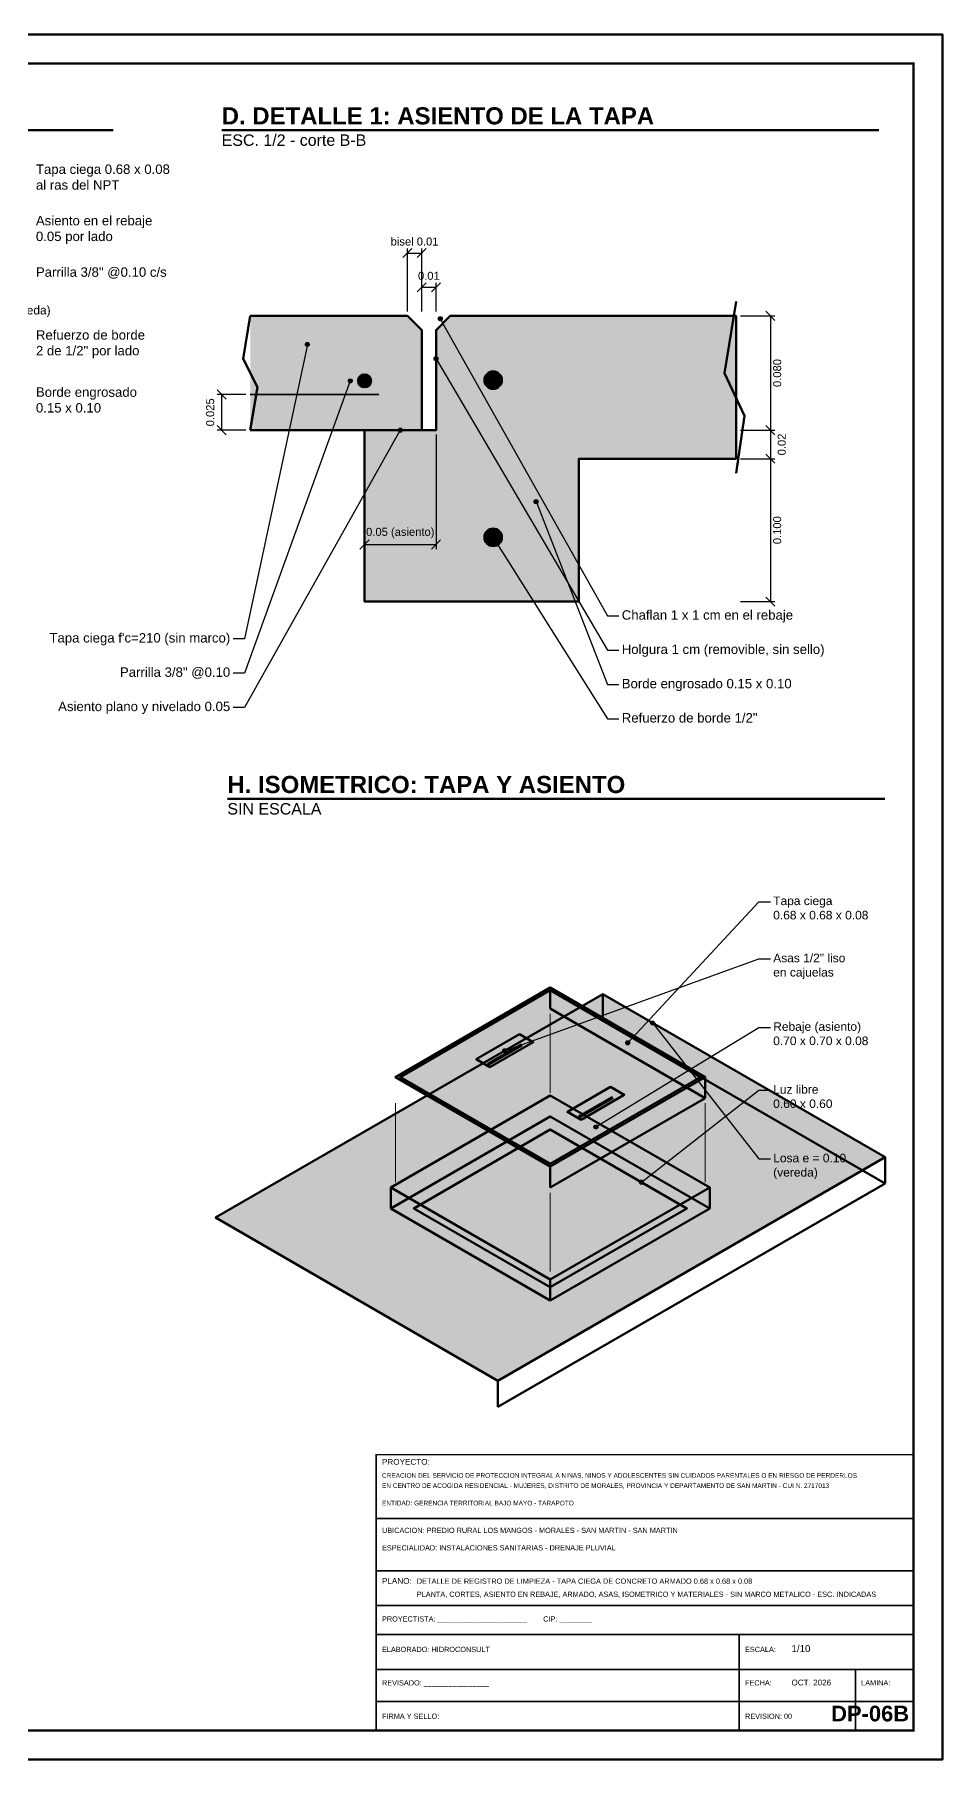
# Model space of a CAD drawing. Header units: metres. Extents: x -573 to 467, y -35 to 119.
# Drawn here: x 223.55 to 226.68, y 0 to 5.94 of the extents above; entities that cross this region are included whole.
import ezdxf
from ezdxf.enums import TextEntityAlignment as Align

# ---------------------------------------------------------------- set-up
doc = ezdxf.new("R2010")
doc.units = ezdxf.units.M
doc.header["$LTSCALE"] = 0.25
doc.linetypes.add('CENTER', pattern=[5.08, 3.175, -0.635, 0.635, -0.635])
for name, color, linetype, lineweight in [('ACERO', 1, 'CONTINUOUS', 35), ('ACERO_LISO', 30, 'Continuous', 40), ('CONCRETO', 250, 'CONTINUOUS', 50), ('CONCRETO_ACHURADO', 253, 'Continuous', 13), ('COTAS', 94, 'CONTINUOUS', 18), ('EJES', 1, 'CENTER', 18), ('MARCO', 7, 'CONTINUOUS', 50), ('NOTAS_LLAMADA', 30, 'Continuous', 25), ('ROTULO', 7, 'CONTINUOUS', 35), ('TAPA', 8, 'Continuous', 50), ('TEXTO', 7, 'Continuous', 25), ('TITULOS', 160, 'CONTINUOUS', 35)]:
    doc.layers.add(name, color=color, linetype=linetype, lineweight=lineweight)
doc.layers.add('ROTULO-TEXTO', color=7, linetype='CONTINUOUS')
doc.styles.add('ARIAL', font='arial.ttf')
doc.styles.add('ARIALB', font='arialbd.ttf')
doc.styles.get("Standard").update_dxf_attribs({"font": 'arial.ttf'})
doc.styles.add('TITULOS', font='arialbd.ttf')

# ---------------------------------------------------------------- blocks, each defined once
blk = doc.blocks.new('_OBLIQUE0')
at = {"color": 0, "linetype": 'BYBLOCK'}
blk.add_line((-0.5, -0.5), (0.5, 0.5), dxfattribs=at)

msp = doc.modelspace()

# ---------------------------------------------------------------- hatches: boundary and pattern name
at = {"layer": 'ACERO'}
h = msp.add_hatch(color=1, dxfattribs=at)
edge = h.paths.add_edge_path()
edge.add_arc((224.69, 4.7473), 0.0234, 0, 360)
h = msp.add_hatch(color=1, dxfattribs=at)
edge = h.paths.add_edge_path()
edge.add_arc((225.1328, 4.7497), 0.0312, 0, 360)
h = msp.add_hatch(color=1, dxfattribs=at)
edge = h.paths.add_edge_path()
edge.add_arc((225.1328, 4.2085), 0.0312, 0, 360)
at = {"layer": 'CONCRETO_ACHURADO'}
for color, points in [(253, [(224.2964, 4.5775), (224.8868, 4.5775), (224.8868, 4.9219), (224.8376, 4.9711), (224.2964, 4.9711)]), (254, [(224.9852, 4.9711), (225.9692, 4.9711), (225.9692, 4.4791), (225.428, 4.4791), (225.428, 3.9871), (224.69, 3.9871), (224.69, 4.5775), (224.936, 4.5775), (224.936, 4.9219)]), (254, [(225.1493, 1.3045), (226.4821, 2.074), (225.5099, 2.6353), (224.1771, 1.8658)]), (253, [(225.3296, 2.0423), (225.8627, 2.3501), (225.3296, 2.6579), (224.7965, 2.3501)]), (252, [(225.3296, 1.6531), (225.8784, 1.9699), (225.3296, 2.2868), (224.7808, 1.9699)])]:
    msp.add_hatch(color=color, dxfattribs=at).paths.add_polyline_path(points)
at = {"layer": 'NOTAS_LLAMADA'}
h = msp.add_hatch(color=30, dxfattribs=at)
edge = h.paths.add_edge_path()
edge.add_arc((224.9508, 4.9613), 0.00689, 0, 360)
h = msp.add_hatch(color=30, dxfattribs=at)
edge = h.paths.add_edge_path()
edge.add_arc((224.4932, 4.8727), 0.00689, 0, 360)
h = msp.add_hatch(color=30, dxfattribs=at)
edge = h.paths.add_edge_path()
edge.add_arc((224.936, 4.8235), 0.00689, 0, 360)
h = msp.add_hatch(color=30, dxfattribs=at)
edge = h.paths.add_edge_path()
edge.add_arc((224.6408, 4.7473), 0.00689, 0, 360)
h = msp.add_hatch(color=30, dxfattribs=at)
edge = h.paths.add_edge_path()
edge.add_arc((224.813, 4.5775), 0.00689, 0, 360)
h = msp.add_hatch(color=30, dxfattribs=at)
edge = h.paths.add_edge_path()
edge.add_arc((225.2804, 4.3315), 0.00689, 0, 360)
h = msp.add_hatch(color=30, dxfattribs=at)
edge = h.paths.add_edge_path()
edge.add_arc((225.1328, 4.2085), 0.00689, 0, 360)
h = msp.add_hatch(color=30, dxfattribs=at)
edge = h.paths.add_edge_path()
edge.add_arc((225.6824, 2.5357), 0.00689, 0, 360)
h = msp.add_hatch(color=30, dxfattribs=at)
edge = h.paths.add_edge_path()
edge.add_arc((225.1728, 2.4407), 0.00689, 0, 360)
h = msp.add_hatch(color=30, dxfattribs=at)
edge = h.paths.add_edge_path()
edge.add_arc((225.5962, 2.4678), 0.00689, 0, 360)
h = msp.add_hatch(color=30, dxfattribs=at)
edge = h.paths.add_edge_path()
edge.add_arc((225.4864, 2.1781), 0.00689, 0, 360)
h = msp.add_hatch(color=30, dxfattribs=at)
edge = h.paths.add_edge_path()
edge.add_arc((225.6432, 1.988), 0.00689, 0, 360)

# ---------------------------------------------------------------- linework, layer by layer
at = {"color": 94}
for p, q in [((224.8376, 4.9859), (224.8376, 5.2033)), ((224.8376, 5.1876), (224.8868, 5.1876)), ((224.8868, 4.9859), (224.8868, 5.2033)), ((224.8868, 4.9859), (224.8868, 5.0853)), ((224.8868, 5.0695), (224.936, 5.0695)), ((224.936, 4.9859), (224.936, 5.0853)), ((225.984, 4.9711), (226.103, 4.9711)), ((226.0873, 4.9711), (226.0873, 4.5775)), ((224.2816, 4.7005), (224.1823, 4.7005)), ((224.198, 4.5775), (224.198, 4.7005)), ((224.2816, 4.5775), (224.1823, 4.5775)), ((225.984, 4.5775), (226.103, 4.5775)), ((225.984, 4.5775), (226.103, 4.5775)), ((226.0873, 4.5775), (226.0873, 4.4791)), ((224.69, 4.5628), (224.69, 4.1682)), ((224.936, 4.5628), (224.936, 4.1682)), ((225.984, 4.4791), (226.103, 4.4791)), ((225.984, 4.4791), (226.103, 4.4791)), ((226.0873, 4.4791), (226.0873, 3.9871)), ((224.69, 4.1839), (224.936, 4.1839)), ((225.984, 3.9871), (226.103, 3.9871))]:
    msp.add_line(p, q, dxfattribs=at)
at = {"layer": 'ACERO'}
msp.add_line((224.2964, 4.7005), (224.7392, 4.7005), dxfattribs=at)
for centre, radius in [((224.69, 4.7473), 0.0234), ((225.1328, 4.7497), 0.0312), ((225.1328, 4.2085), 0.0312)]:
    msp.add_circle(centre, radius, dxfattribs=at)
at = {"layer": 'ACERO_LISO', "const_width": 0.0118}
for points in [[(225.114, 2.3931), (225.2316, 2.461)], [(225.4276, 2.2121), (225.5452, 2.28)]]:
    msp.add_lwpolyline(points, dxfattribs=at)
at = {"layer": 'CONCRETO'}
for p, q in [((225.5099, 2.6353), (225.5099, 2.5448)), ((226.4821, 1.9835), (225.5099, 2.5448)), ((226.4821, 2.074), (226.4821, 1.9835)), ((224.7808, 1.9699), (224.7808, 1.8975)), ((225.1493, 1.214), (226.4821, 1.9835)), ((225.8784, 1.9699), (225.8784, 1.8975)), ((225.3296, 1.6531), (225.3296, 1.5806)), ((225.1493, 1.3045), (225.1493, 1.214))]:
    msp.add_line(p, q, dxfattribs=at)
msp.add_lwpolyline([(225.9692, 5.0203), (225.9298, 4.7743), (225.9987, 4.6267), (225.9692, 4.4299)], dxfattribs=at)
for points in [[(224.9852, 4.9711), (225.9692, 4.9711), (225.9692, 4.4791), (225.428, 4.4791), (225.428, 3.9871), (224.69, 3.9871), (224.69, 4.5775), (224.936, 4.5775), (224.936, 4.9219)], [(225.1493, 1.3045), (226.4821, 2.074), (225.5099, 2.6353), (224.1771, 1.8658)], [(225.1218, 2.3841), (225.2708, 2.4701), (225.2238, 2.4972), (225.0748, 2.4112)], [(225.3296, 1.6531), (225.8784, 1.9699), (225.3296, 2.2868), (224.7808, 1.9699)], [(225.4354, 2.203), (225.5844, 2.289), (225.5374, 2.3162), (225.3884, 2.2302)], [(225.3296, 1.5806), (225.8784, 1.8975), (225.3296, 2.2143), (224.7808, 1.8975)], [(225.3296, 1.6259), (225.8, 1.8975), (225.3296, 2.1691), (224.8592, 1.8975)]]:
    msp.add_lwpolyline(points, close=True, dxfattribs=at)
at = {"layer": 'Defpoints'}
for p in [(224.8376, 5.1876), (224.8868, 5.0695), (224.8376, 4.9711), (224.8868, 4.9711), (224.8868, 4.9711), (224.936, 4.9711), (225.9692, 4.9711), (226.0873, 4.9711), (224.2964, 4.7005), (224.198, 4.5775), (224.2964, 4.5775), (224.69, 4.5775), (224.936, 4.5775), (225.9692, 4.5775), (225.9692, 4.5775), (226.0873, 4.5775), (225.9692, 4.4791), (225.9692, 4.4791), (226.0873, 4.4791), (224.69, 4.1839), (225.9692, 3.9871)]:
    msp.add_point(p, dxfattribs=at)
at = {"layer": 'EJES'}
for p, q in [((225.3296, 2.5674), (225.3296, 2.2958)), ((224.7965, 2.2596), (224.7965, 1.988)), ((225.8627, 2.2596), (225.8627, 1.988)), ((225.3296, 1.9518), (225.3296, 1.6802))]:
    msp.add_line(p, q, dxfattribs=at)
at = {"layer": 'MARCO'}
msp.add_lwpolyline([(218.27, 0), (226.68, 0), (226.68, 5.94), (218.27, 5.94)], close=True, dxfattribs=at)
at = {"layer": 'MARCO', "const_width": 0.008}
msp.add_lwpolyline([(218.52, 0.1), (226.58, 0.1), (226.58, 5.84), (218.52, 5.84)], close=True, dxfattribs=at)
at = {"layer": 'NOTAS_LLAMADA'}
for points in [[(224.9508, 4.9613), (225.5264, 3.9379), (225.5658, 3.9379)], [(224.4932, 4.8727), (224.2767, 3.8592), (224.2374, 3.8592)], [(224.936, 4.8235), (225.5264, 3.8198), (225.5658, 3.8198)], [(224.6408, 4.7473), (224.2767, 3.7411), (224.2374, 3.7411)], [(224.813, 4.5775), (224.2767, 3.623), (224.2374, 3.623)], [(225.2804, 4.3315), (225.5264, 3.7018), (225.5658, 3.7018)], [(225.1328, 4.2085), (225.5264, 3.5837), (225.5658, 3.5837)], [(225.5962, 2.4678), (226.0479, 2.9539), (226.0873, 2.9539)], [(225.1728, 2.4407), (226.0479, 2.7571), (226.0873, 2.7571)], [(225.4864, 2.1781), (226.0479, 2.521), (226.0873, 2.521)], [(225.6824, 2.5357), (226.0479, 2.0683), (226.0873, 2.0683)], [(225.6432, 1.988), (226.0479, 2.3045), (226.0873, 2.3045)]]:
    msp.add_lwpolyline(points, dxfattribs=at)
for centre in [(224.9508, 4.9613), (224.4932, 4.8727), (224.936, 4.8235), (224.6408, 4.7473), (224.813, 4.5775), (225.2804, 4.3315), (225.1328, 4.2085), (225.6824, 2.5357), (225.1728, 2.4407), (225.5962, 2.4678), (225.4864, 2.1781), (225.6432, 1.988)]:
    msp.add_circle(centre, 0.00689, dxfattribs=at)
at = {"layer": 'ROTULO'}
for p, q in [((224.73, 0.83), (226.58, 0.83)), ((224.73, 0.65), (226.58, 0.65)), ((224.73, 0.53), (226.58, 0.53)), ((224.73, 0.43), (226.58, 0.43)), ((225.98, 0.43), (225.98, 0.1)), ((224.73, 0.31), (226.58, 0.31)), ((226.38, 0.31), (226.38, 0.1)), ((224.73, 0.2), (226.58, 0.2))]:
    msp.add_line(p, q, dxfattribs=at)
at = {"layer": 'ROTULO', "const_width": 0.005}
msp.add_lwpolyline([(224.73, 0.1), (226.58, 0.1), (226.58, 1.05), (224.73, 1.05)], close=True, dxfattribs=at)
at = {"layer": 'TAPA'}
for p, q in [((225.3296, 2.6579), (225.3296, 2.5855)), ((225.8627, 2.2777), (225.3296, 2.5855)), ((225.8627, 2.3501), (225.8627, 2.2777)), ((225.3296, 1.9699), (225.8627, 2.2777)), ((225.3296, 2.0423), (225.3296, 1.9699))]:
    msp.add_line(p, q, dxfattribs=at)
for points in [[(224.2964, 4.9711), (224.2718, 4.8235), (224.321, 4.7251), (224.2964, 4.5775)], [(224.2964, 4.5775), (224.8868, 4.5775), (224.8868, 4.9219), (224.8376, 4.9711), (224.2964, 4.9711)]]:
    msp.add_lwpolyline(points, dxfattribs=at)
for points in [[(225.3296, 2.0423), (225.8627, 2.3501), (225.3296, 2.6579), (224.7965, 2.3501)], [(225.3296, 2.0514), (225.847, 2.3501), (225.3296, 2.6489), (224.8122, 2.3501)]]:
    msp.add_lwpolyline(points, close=True, dxfattribs=at)
at = {"layer": 'TITULOS', "lineweight": 70}
for p, q in [((221.5609, 5.6107), (223.8241, 5.6107)), ((224.198, 5.6107), (226.4612, 5.6107)), ((224.2177, 3.3082), (226.4809, 3.3082))]:
    msp.add_line(p, q, dxfattribs=at)

# ---------------------------------------------------------------- block references
at = {"layer": 'COTAS', "color": 94, "xscale": 0.031488, "yscale": 0.031488, "zscale": 0.00984}
for p in [(224.8376, 5.1876), (224.8868, 5.1876), (224.8868, 5.0695), (224.936, 5.0695), (224.69, 4.1839), (224.936, 4.1839)]:
    msp.add_blockref('_OBLIQUE0', p, dxfattribs=at)
at = {"layer": 'COTAS', "color": 94, "xscale": 0.031488, "yscale": 0.031488, "zscale": 0.00984, "rotation": 90}
for p in [(226.0873, 4.9711), (224.198, 4.7005), (224.198, 4.5775), (226.0873, 4.5775), (226.0873, 4.5775), (226.0873, 4.4791), (226.0873, 4.4791), (226.0873, 3.9871)]:
    msp.add_blockref('_OBLIQUE0', p, dxfattribs=at)

# ---------------------------------------------------------------- texts
at = {"layer": 'COTAS', "color": 7, "attachment_point": 5, "style": 'ARIAL'}
for s, insert, char_height in [('bisel 0.01', (224.8622, 5.227), 0.02755), ('0.01', (224.9114, 5.1089), 0.02755), ('0.05 (asiento)', (224.813, 4.2233), 0.027552)]:
    msp.add_mtext(s, dxfattribs=dict(at, insert=insert, char_height=char_height))
at = {"layer": 'COTAS', "color": 7, "char_height": 0.02755, "attachment_point": 5, "rotation": 90, "style": 'ARIAL'}
for s, insert in [('0.080', (226.1109, 4.7743)), ('0.025', (224.1586, 4.639)), ('0.02', (226.1266, 4.5283)), ('0.100', (226.1109, 4.2331))]:
    msp.add_mtext(s, dxfattribs=dict(at, insert=insert))
at = {"layer": 'ROTULO-TEXTO'}
for s, height, p in [('PROYECTO:', 0.02, (224.75, 1.015)), ('CREACION DEL SERVICIO DE PROTECCION INTEGRAL A NINAS, NINOS Y ADOLESCENTES SIN CUIDADOS PARENTALES O EN RIESGO DE PERDERLOS', 0.016, (224.75, 0.97)), ('EN CENTRO DE ACOGIDA RESIDENCIAL - MUJERES, DISTRITO DE MORALES, PROVINCIA Y DEPARTAMENTO DE SAN MARTIN - CUI N. 2717013', 0.016, (224.75, 0.935)), ('ENTIDAD: GERENCIA TERRITORIAL BAJO MAYO - TARAPOTO', 0.016, (224.75, 0.875)), ('UBICACION: PREDIO RURAL LOS MANGOS - MORALES - SAN MARTIN - SAN MARTIN', 0.018, (224.75, 0.78)), ('ESPECIALIDAD: INSTALACIONES SANITARIAS - DRENAJE PLUVIAL', 0.018, (224.75, 0.72)), ('PLANO:', 0.02, (224.75, 0.605)), ('DETALLE DE REGISTRO DE LIMPIEZA - TAPA CIEGA DE CONCRETO ARMADO 0.68 x 0.68 x 0.08', 0.018146, (224.87, 0.605)), ('PLANTA, CORTES, ASIENTO EN REBAJE, ARMADO, ASAS, ISOMETRICO Y MATERIALES - SIN MARCO METALICO - ESC. INDICADAS', 0.018, (224.87, 0.56)), ('PROYECTISTA: ______________________        CIP: ________', 0.018, (224.75, 0.475)), ('ELABORADO: HIDROCONSULT', 0.018, (224.75, 0.37)), ('ESCALA:', 0.018, (226, 0.37)), ('1/10', 0.024, (226.16, 0.37)), ('REVISADO: ________________', 0.018, (224.75, 0.255)), ('FECHA:', 0.018, (226, 0.255)), ('OCT. 2026', 0.02, (226.16, 0.255)), ('LAMINA:', 0.018, (226.4, 0.255)), ('FIRMA Y SELLO:', 0.018, (224.75, 0.14)), ('REVISION: 00', 0.018, (226, 0.14))]:
    msp.add_text(s, height=height, dxfattribs=at).set_placement(p)
at = {"layer": 'TEXTO', "style": 'ARIAL'}
msp.add_text('NPT (vereda)', height=0.02952, dxfattribs=at).set_placement((223.3616, 4.976))
for s, insert, char_height, width, attachment_point in [('Tapa ciega 0.68 x 0.08\\Pal ras del NPT', (223.5584, 5.4924), 0.032472, 0.5904, 1), ('Asiento en el rebaje\\P0.05 por lado', (223.5584, 5.3153), 0.032472, 0.5904, 1), ('Parrilla 3/8" @0.10 c/s', (223.5584, 5.1382), 0.032472, 0.5904, 1), ('Refuerzo de borde\\P2 de 1/2" por lado', (223.5584, 4.9217), 0.032472, 0.5904, 1), ('Borde engrosado\\P0.15 x 0.10', (223.5584, 4.7249), 0.032472, 0.5904, 1), ('Chaflan 1 x 1 cm en el rebaje', (225.5756, 3.9574), 0.032472, 0.7872, 1), ("Tapa ciega f'c=210 (sin marco)", (224.2275, 3.8787), 0.032472, 0.738, 3), ('Holgura 1 cm (removible, sin sello)', (225.5756, 3.8393), 0.032472, 0.7872, 1), ('Parrilla 3/8" @0.10', (224.2275, 3.7606), 0.032472, 0.738, 3), ('Borde engrosado 0.15 x 0.10', (225.5756, 3.7212), 0.032472, 0.7872, 1), ('Asiento plano y nivelado 0.05', (224.2275, 3.6425), 0.032472, 0.738, 3), ('Refuerzo de borde 1/2"', (225.5756, 3.6032), 0.032472, 0.7872, 1), ('Tapa ciega\\P0.68 x 0.68 x 0.08', (226.0971, 2.9716), 0.02952, 0.492, 1), ('Asas 1/2" liso\\Pen cajuelas', (226.0971, 2.7748), 0.02952, 0.492, 1), ('Rebaje (asiento)\\P0.70 x 0.70 x 0.08', (226.0971, 2.5387), 0.02952, 0.492, 1), ('Luz libre\\P0.60 x 0.60', (226.0971, 2.3222), 0.02952, 0.492, 1), ('Losa e = 0.10\\P(vereda)', (226.0971, 2.086), 0.02952, 0.492, 1)]:
    msp.add_mtext(s, dxfattribs=dict(at, insert=insert, char_height=char_height, width=width, attachment_point=attachment_point))
at = {"layer": 'TITULOS'}
for s, height, style, p in [('D. DETALLE 1: ASIENTO DE LA TAPA', 0.05904, 'ARIALB', (224.198, 5.6304)), ('ESC. 1/2 - corte B-B', 0.03936, 'ARIAL', (224.198, 5.5566)), ('H. ISOMETRICO: TAPA Y ASIENTO', 0.05904, 'ARIALB', (224.2177, 3.3278)), ('SIN ESCALA', 0.03936, 'ARIAL', (224.2177, 3.254))]:
    msp.add_text(s, height=height, dxfattribs=dict(at, style=style)).set_placement(p)
at = {"layer": 'TITULOS', "style": 'TITULOS'}
msp.add_text('DP-06B', height=0.054, dxfattribs=at).set_placement((226.565, 0.115), align=Align.BOTTOM_RIGHT)

doc.saveas('drawing.dxf')
